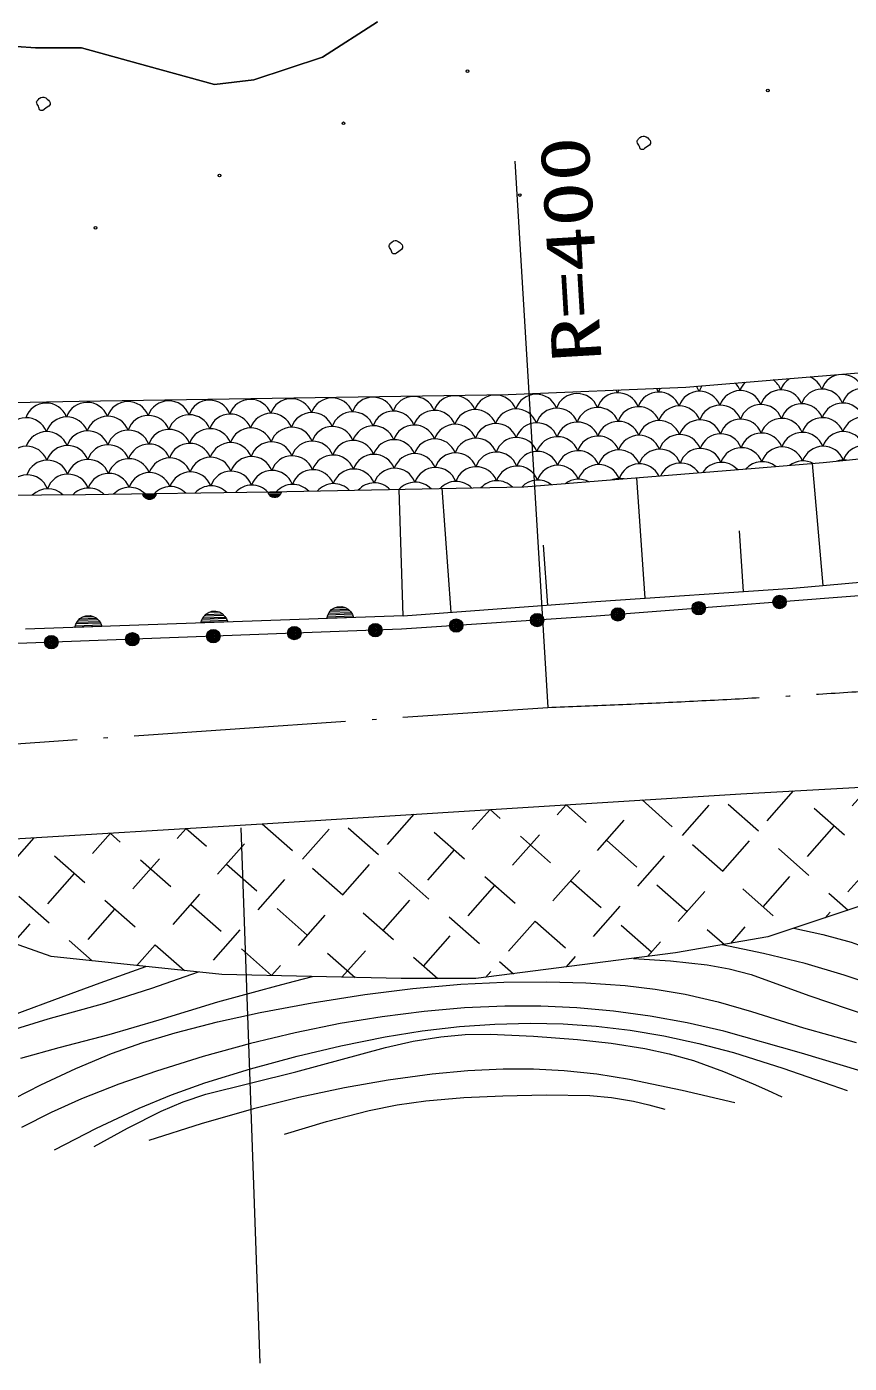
# Model space of a CAD drawing. Units: millimetres, scale not verified. Extents: x 40000 to 680000, y 20000 to 380000.
# Drawn here: x 198782 to 229345, y 250961 to 300636 of the extents above; entities that cross this region are included whole.
import ezdxf
from ezdxf.enums import TextEntityAlignment as Align

# ---------------------------------------------------------------- set-up
doc = ezdxf.new("R2010")
doc.units = ezdxf.units.MM
doc.header["$LTSCALE"] = 1000
doc.linetypes.add('USER1', pattern=[10, 7.868852, -0.983607, 0.163934, -0.983607])
doc.linetypes.add('USER3', pattern=[8, 6, -2])
doc.layers.add('M-BGD', color=5, linetype='Continuous', lineweight=13)
doc.layers.add('M-BMK', color=2, linetype='USER1', lineweight=13)
doc.styles.add('ＭＳ ゴシック', font='')
doc.styles.get('ＭＳ ゴシック').set_extended_font_data('MS Gothic')

# ---------------------------------------------------------------- blocks, each defined once
blk = doc.blocks.new('BUHIN34')
at = {"color": 5, "linetype": 'Continuous', "lineweight": 13}
for p, q in [((-464, 57), (368, -288)), ((415, -239), (-463, 124)), ((309, -331), (-451, -16)), ((-433, -91), (239, -370)), ((160, -404), (-399, -173)), ((-314, -276), (30, -418))]:
    blk.add_line(p, q, dxfattribs=at)
blk.add_lwpolyline([(462, -191), (381, -282), (291, -350), (158, -415), (34, -428), (-89, -418), (-232, -358), (-327, -279), (-405, -181), (-453, -42), (-471, 71), (-462, 191)], close=True, dxfattribs=at)
blk = doc.blocks.new('BUHIN122')
at = {"color": 5, "linetype": 'Continuous', "lineweight": 13}
for radius in [249, 220, 191, 161, 132, 97.5, 67.5, 38.8, 7.5]:
    blk.add_circle((0, 0), radius, dxfattribs=at)
blk = doc.blocks.new('BUHIN123')
at = {"color": 5, "linetype": 'Continuous', "lineweight": 13}
for radius in [249, 220, 191, 161, 132, 97.5, 67.5, 38.8, 7.5]:
    blk.add_circle((0, 0), radius, dxfattribs=at)
blk = doc.blocks.new('BUHIN124')
at = {"color": 5, "linetype": 'Continuous', "lineweight": 13}
for radius in [249, 220, 191, 161, 132, 97.5, 67.5, 38.8, 7.5]:
    blk.add_circle((0, 0), radius, dxfattribs=at)

msp = doc.modelspace()

# ---------------------------------------------------------------- hatches: boundary and pattern name
at = {"layer": 'M-BGD'}
h = msp.add_hatch(dxfattribs=at)
h.set_pattern_fill('USER', color=256, style=0, pattern_type=2)
h.set_pattern_definition([(48.573, (207529, 271014), (-1499.6, 1323.33), [1500, -1000]), (318.573, (207529, 271014), (1323.33, 1499.6), [1500, -1000])])
h.paths.add_polyline_path([(196166, 270317), (207529, 271014), (225311, 272125), (231380, 272460), (230941, 269852), (230037, 268044), (226318, 266805), (222884, 266211), (215473, 265256), (212691, 265256), (206029, 265411), (199693, 266082), (196233, 267296)])

# ---------------------------------------------------------------- linework, layer by layer
at = {"layer": 'M-BGD', "linetype": 'USER3'}
for p, q in [((209770, 299510), (211815, 300816)), ((196156, 300049), (199109, 299850)), ((199109, 299850), (200813, 299850)), ((200813, 299850), (203284, 299169)), ((203284, 299169), (205754, 298487)), ((207215, 298658), (209770, 299510)), ((205754, 298487), (207215, 298658))]:
    msp.add_line(p, q, dxfattribs=at)
at = {"layer": 'M-BGD'}
for p, q in [((211815, 300816), (209770, 299510)), ((199109, 299850), (196156, 300049)), ((200813, 299850), (199109, 299850)), ((203284, 299169), (200813, 299850)), ((205754, 298487), (203284, 299169)), ((209770, 299510), (207215, 298658)), ((207215, 298658), (205754, 298487)), ((216913, 295634), (218140, 275338)), ((223274, 287238), (229990, 287791)), ((216671, 286962), (223274, 287238)), ((181461, 286335), (200727, 286715)), ((200727, 286715), (216671, 286962)), ((235233, 285138), (228372, 284431)), ((225847, 284218), (217253, 283525)), ((228372, 284431), (225847, 284218)), ((228379, 279872), (227978, 284398)), ((221762, 279395), (221455, 283864)), ((200969, 283242), (187569, 283101)), ((207814, 283341), (200969, 283242)), ((203580, 283249), (203105, 283242)), ((203118, 283211), (203568, 283218)), ((203550, 283186), (203139, 283180)), ((203161, 283149), (203525, 283154)), ((208235, 283319), (207760, 283310)), ((207773, 283279), (208223, 283287)), ((208205, 283256), (207794, 283248)), ((217253, 283525), (207814, 283341)), ((207817, 283217), (208180, 283224)), ((208151, 283192), (207849, 283186)), ((207908, 283156), (208094, 283160)), ((212766, 278745), (212615, 283435)), ((214558, 278876), (214220, 283484)), ((203496, 283123), (203193, 283118)), ((203252, 283088), (203439, 283091)), ((225417, 279646), (225263, 281903)), ((218142, 279139), (217979, 281366)), ((227245, 279772), (231782, 280174)), ((219934, 279270), (227245, 279772)), ((212766, 278745), (219934, 279270)), ((212766, 278745), (198736, 278245)), ((225311, 272125), (231380, 272460)), ((207529, 271014), (225311, 272125)), ((196166, 270317), (207529, 271014)), ((206732, 270858), (207441, 250961)), ((230037, 268045), (226318, 266805)), ((199693, 266082), (196233, 267296)), ((226318, 266805), (222884, 266211)), ((206029, 265411), (199693, 266082)), ((222884, 266211), (215472, 265256)), ((212691, 265256), (206029, 265411)), ((215472, 265256), (212691, 265256))]:
    msp.add_line(p, q, dxfattribs=at)
for points in [[(199183, 297892), (199206, 297921), (199244, 297965), (199312, 298004), (199367, 298018), (199414, 298019), (199489, 297990), (199544, 297949), (199586, 297905), (199630, 297858), (199647, 297807), (199648, 297749), (199607, 297681), (199508, 297616), (199428, 297556), (199381, 297525), (199342, 297520), (199301, 297525), (199261, 297551), (199237, 297629), (199215, 297684), (199193, 297725), (199166, 297761), (199155, 297804), (199150, 297832), (199163, 297864)], [(221497, 296444), (221519, 296473), (221558, 296518), (221626, 296556), (221681, 296570), (221728, 296571), (221802, 296542), (221858, 296501), (221900, 296457), (221944, 296410), (221961, 296359), (221962, 296301), (221921, 296233), (221822, 296168), (221741, 296109), (221694, 296077), (221656, 296072), (221614, 296077), (221575, 296103), (221550, 296181), (221529, 296236), (221507, 296277), (221480, 296313), (221468, 296356), (221464, 296384), (221476, 296417)], [(212282, 292561), (212304, 292590), (212343, 292634), (212411, 292672), (212466, 292687), (212513, 292687), (212587, 292658), (212643, 292618), (212685, 292573), (212729, 292526), (212746, 292475), (212746, 292418), (212706, 292350), (212607, 292285), (212526, 292225), (212479, 292193), (212441, 292189), (212399, 292193), (212360, 292219), (212335, 292298), (212314, 292352), (212292, 292393), (212265, 292429), (212253, 292473), (212249, 292500), (212261, 292533)], [(203592, 283280), (203573, 283223), (203545, 283173), (203497, 283118), (203442, 283087), (203384, 283067), (203306, 283066), (203247, 283084), (203192, 283113), (203142, 283168), (203112, 283216), (203092, 283273)], [(208247, 283350), (208228, 283292), (208200, 283243), (208152, 283187), (208098, 283156), (208040, 283136), (207962, 283135), (207903, 283152), (207847, 283181), (207798, 283235), (207767, 283283), (207747, 283341)]]:
    msp.add_lwpolyline(points, close=True, dxfattribs=at)
for points in [[(260871, 282529), (253882, 281618), (240304, 280280), (237205, 280037), (231796, 279642), (219940, 278731), (212708, 278245), (198790, 277728), (186271, 277303), (174238, 277090), (167978, 277059), (158274, 277363), (151462, 277656), (145598, 277796)], [(227291, 267129), (228361, 266902), (229422, 266616), (230370, 266265), (231319, 265979), (231726, 265945), (232148, 265972), (232751, 266093), (233352, 266275), (234916, 266828), (236435, 267428), (238605, 268397), (240812, 269314), (241328, 269471), (241850, 269608)], [(242272, 269028), (241378, 268790), (240499, 268493), (239390, 268035), (238293, 267518), (236280, 266503), (234243, 265544), (233345, 265178), (232409, 264863), (231970, 264775), (231530, 264748), (231063, 264795), (230597, 264903), (229156, 265390), (227704, 265816), (226164, 266186), (224624, 266512)], [(221326, 266010), (222707, 265918), (224070, 265766), (224888, 265619), (225698, 265412), (227842, 264627), (230076, 263874)], [(205155, 265503), (203421, 264889), (201669, 264333), (199570, 263748), (197478, 263103), (196535, 262744), (195615, 262328), (194865, 261927), (194135, 261469), (193108, 260788), (191962, 260105), (191755, 260043), (191549, 260043), (191360, 260122), (191184, 260265), (190182, 261545), (189223, 262675), (188678, 263208), (188073, 263713), (187085, 264428), (186039, 265119)], [(187123, 265734), (188035, 265168), (188916, 264550), (189434, 264117), (189927, 263624), (190452, 263034), (191001, 262507), (191287, 262313), (191607, 262169), (191975, 262083), (192374, 262053), (192943, 262090), (193510, 262186), (194288, 262384), (195036, 262635), (197409, 263585), (199823, 264486), (201516, 265097), (203212, 265709)], [(198565, 262300), (199981, 262693), (201845, 263181), (203703, 263731), (205885, 264389), (208080, 264989), (208737, 265160), (209404, 265332)], [(196873, 260072), (199303, 261310), (200608, 261918), (201936, 262471), (203101, 262887), (204295, 263248), (205871, 263653), (207461, 264000), (209394, 264362), (211349, 264665), (213124, 264888), (214916, 265052), (216510, 265126), (218107, 265140), (219559, 265101), (221019, 265002), (222131, 264870), (223242, 264679), (224476, 264391), (225707, 264041), (227646, 263430), (229602, 262877)], [(230446, 261617), (227572, 262490), (224684, 263306), (223326, 263613), (221948, 263864), (220589, 264050), (219225, 264175), (217888, 264234), (216548, 264233), (215047, 264167), (213548, 264040), (211986, 263843), (210426, 263586), (208758, 263248), (207095, 262849), (205339, 262365), (203599, 261822), (202199, 261334), (200823, 260791), (199694, 260282), (198593, 259719)], [(199818, 258898), (201374, 259700), (202955, 260448), (204165, 260941), (205398, 261379), (207098, 261905), (208826, 262375), (210449, 262763), (212096, 263094), (213471, 263313), (214862, 263474), (216179, 263570), (217498, 263605), (218717, 263578), (219935, 263492), (221198, 263340), (222453, 263129), (223755, 262846), (225041, 262506), (226873, 261934), (228697, 261300), (228980, 261199), (229263, 261098)], [(201293, 259013), (202522, 259697), (203781, 260329), (204596, 260672), (205441, 260962), (208781, 261798), (212116, 262694), (213137, 262927), (214165, 263099), (215076, 263175), (216002, 263191), (217615, 263124), (219241, 262995), (220499, 262860), (221743, 262666), (222656, 262467), (223554, 262209), (224670, 261806), (225770, 261345), (226302, 261107), (226834, 260867)], [(225097, 260635), (223141, 261102), (221179, 261509), (219968, 261702), (218751, 261836), (217617, 261896), (216479, 261896), (215168, 261831), (213849, 261705), (212215, 261479), (210585, 261193), (208892, 260837), (207206, 260421), (205260, 259862), (203320, 259245)], [(208359, 259477), (209923, 259945), (211508, 260357), (212552, 260564), (213607, 260712), (215029, 260835), (216473, 260899), (218084, 260935), (219701, 260910), (220516, 260839), (221322, 260707), (221903, 260568), (222490, 260403)]]:
    msp.add_lwpolyline(points, dxfattribs=at)
for centre in [(215163, 298988), (226320, 298264), (210556, 297046), (205948, 295104), (217105, 294380), (201341, 293162)]:
    msp.add_circle(centre, 49.8, dxfattribs=at)
for centre, start, end in [((227567, 286876), 21.0618, 66.7111), ((229084, 286903), 21.0618, 160.9991), ((219981, 286739), 21.0618, 28.92), ((221498, 286767), 152.9665, 160.9991), ((221498, 286767), 21.0618, 31.8254), ((223015, 286794), 149.9754, 160.9991), ((223015, 286794), 21.0618, 36.1615), ((224533, 286821), 144.7438, 160.9991), ((224533, 286821), 21.0618, 44.6634), ((226050, 286849), 135.0071, 160.9991), ((226818, 286331), 21.0618, 160.9991), ((226050, 286849), 21.0618, 54.4001), ((227567, 286876), 122.6962, 160.9991), ((228335, 286359), 21.0618, 160.9991), ((229853, 286386), 21.0618, 160.9991), ((199507, 285840), 21.0618, 160.9991), ((201025, 285867), 21.0618, 160.9991), ((202542, 285895), 21.0618, 160.9991), ((204059, 285922), 21.0618, 160.9991), ((205576, 285949), 21.0618, 160.9991), ((207094, 285977), 21.0618, 160.9991), ((208611, 286004), 21.0618, 160.9991), ((210128, 286031), 21.0618, 160.9991), ((211645, 286059), 21.0618, 160.9991), ((213163, 286086), 21.0618, 160.9991), ((214680, 286113), 21.0618, 160.9991), ((216197, 286140), 21.0618, 160.9991), ((217715, 286168), 21.0618, 160.9991), ((219232, 286195), 21.0618, 160.9991), ((220749, 286222), 21.0618, 160.9991), ((222266, 286250), 21.0618, 160.9991), ((223784, 286277), 21.0618, 160.9991), ((225301, 286304), 21.0618, 160.9991), ((229104, 285841), 21.0618, 160.9991), ((200275, 285323), 21.0618, 160.9991), ((201793, 285350), 21.0618, 160.9991), ((203310, 285378), 21.0618, 160.9991), ((204827, 285405), 21.0618, 160.9991), ((206345, 285432), 21.0618, 160.9991), ((207862, 285459), 21.0618, 160.9991), ((209379, 285487), 21.0618, 160.9991), ((210896, 285514), 21.0618, 160.9991), ((212414, 285541), 21.0618, 160.9991), ((213931, 285569), 21.0618, 160.9991), ((215448, 285596), 21.0618, 160.9991), ((216965, 285623), 21.0618, 160.9991), ((218483, 285650), 21.0618, 160.9991), ((220000, 285678), 21.0618, 160.9991), ((221517, 285705), 21.0618, 160.9991), ((223034, 285732), 21.0618, 160.9991), ((224552, 285760), 21.0618, 160.9991), ((226069, 285787), 21.0618, 160.9991), ((227586, 285814), 21.0618, 160.9991), ((229872, 285324), 21.0618, 160.9991), ((198758, 285296), 21.0618, 160.9991), ((202561, 284833), 21.0618, 160.9991), ((204078, 284860), 21.0618, 160.9991), ((205595, 284888), 21.0618, 160.9991), ((207113, 284915), 21.0618, 160.9991), ((208630, 284942), 21.0618, 160.9991), ((210147, 284969), 21.0618, 160.9991), ((211665, 284997), 21.0618, 160.9991), ((213182, 285024), 21.0618, 160.9991), ((214699, 285051), 21.0618, 160.9991), ((216216, 285079), 21.0618, 160.9991), ((217734, 285106), 21.0618, 160.9991), ((219251, 285133), 21.0618, 160.9991), ((220768, 285160), 21.0618, 160.9991), ((222285, 285188), 21.0618, 160.9991), ((223803, 285215), 21.0618, 160.9991), ((225320, 285242), 21.0618, 160.9991), ((226837, 285270), 21.0618, 160.9991), ((228354, 285297), 21.0618, 160.9991), ((199526, 284778), 21.0618, 160.9991), ((201044, 284806), 21.0618, 160.9991), ((204846, 284343), 21.0618, 160.9991), ((206364, 284370), 21.0618, 160.9991), ((207881, 284398), 21.0618, 160.9991), ((209398, 284425), 21.0618, 160.9991), ((210915, 284452), 21.0618, 160.9991), ((212433, 284480), 21.0618, 160.9991), ((213950, 284507), 21.0618, 160.9991), ((215467, 284534), 21.0618, 160.9991), ((216985, 284561), 21.0618, 160.9991), ((218502, 284589), 21.0618, 160.9991), ((220019, 284616), 21.0618, 160.9991), ((221536, 284643), 21.0618, 160.9991), ((223054, 284670), 21.0618, 160.9991), ((224571, 284698), 21.0618, 160.9991), ((226088, 284725), 21.0618, 160.9991), ((227605, 284752), 21.0618, 160.9991), ((229123, 284780), 21.0618, 160.9991), ((198777, 284234), 21.0618, 160.9991), ((200295, 284261), 21.0618, 160.9991), ((201812, 284288), 21.0618, 160.9991), ((203329, 284316), 21.0618, 160.9991), ((207132, 283853), 21.0618, 160.9991), ((208649, 283880), 21.0618, 160.9991), ((210166, 283908), 21.0618, 160.9991), ((211684, 283935), 21.0618, 160.9991), ((213201, 283962), 21.0618, 160.9991), ((214718, 283990), 21.0618, 160.9991), ((216235, 284017), 21.0618, 160.9991), ((217753, 284044), 21.0618, 160.9991), ((219270, 284071), 21.0618, 160.9991), ((220787, 284099), 21.0618, 160.9991), ((222304, 284126), 21.0618, 160.9991), ((223822, 284153), 21.0618, 160.9991), ((225339, 284181), 21.0618, 160.9991), ((226856, 284208), 21.0618, 160.9991), ((228374, 284235), 21.0618, 160.9991), ((229891, 284262), 29.4673, 160.9991), ((199546, 283717), 21.0618, 160.9991), ((201063, 283744), 21.0618, 160.9991), ((202580, 283771), 21.0618, 160.9991), ((204097, 283799), 21.0618, 160.9991), ((205615, 283826), 21.0618, 160.9991), ((207900, 283336), 21.0618, 160.9991), ((209417, 283363), 21.0618, 160.9991), ((210935, 283390), 21.0618, 160.9991), ((212452, 283418), 21.0618, 160.9991), ((213969, 283445), 21.0618, 160.9991), ((215486, 283472), 21.0618, 160.9991), ((217004, 283500), 21.0618, 160.9991), ((218521, 283527), 21.0618, 160.9991), ((220038, 283554), 21.0618, 160.9991), ((221555, 283581), 25.6539, 160.9991), ((223073, 283609), 33.063, 156.1594), ((224590, 283636), 41.0364, 148.186), ((226107, 283663), 50.2014, 139.2845), ((227624, 283691), 61.4841, 128.1211), ((229142, 283718), 83.2114, 108.5607), ((198796, 283172), 21.0618, 160.9991), ((200314, 283199), 21.0618, 160.9991), ((201831, 283227), 21.0618, 160.9991), ((203348, 283254), 21.0618, 160.9991), ((204866, 283281), 21.0618, 160.9991), ((206383, 283309), 21.0618, 160.9991), ((210185, 282846), 43.236, 138.9965), ((211703, 282873), 43.4537, 138.7788), ((213220, 282900), 43.6721, 138.5603), ((214737, 282928), 43.8914, 138.3412), ((216255, 282955), 44.1113, 138.1211), ((217772, 282982), 50.8197, 137.9004), ((219289, 283010), 61.6687, 127.5537), ((220806, 283037), 77.6633, 111.5591), ((199565, 282655), 45.7688, 135.4409), ((201082, 282682), 44.9106, 136.564), ((202599, 282709), 44.3855, 137.2721), ((204116, 282737), 43.8649, 137.7927), ((205634, 282764), 43.3486, 138.309), ((207151, 282791), 42.8366, 138.8209), ((208668, 282819), 43.019, 139.2134)]:
    msp.add_arc(centre, 808, start, end, dxfattribs=at)
at = {"layer": 'M-BMK'}
msp.add_line((192803, 273600), (218140, 275338), dxfattribs=at)
msp.add_arc((203575, 675073), 400000, 272.08676, 277.77139, dxfattribs=at)

# ---------------------------------------------------------------- block references
at = {"layer": 'M-BGD', "rotation": 204.53621}
for name, p in [('BUHIN34', (210428, 278661)), ('BUHIN122', (223752, 279024)), ('BUHIN122', (226754, 279255)), ('BUHIN34', (201074, 278328)), ('BUHIN34', (205751, 278495)), ('BUHIN123', (214740, 278381)), ('BUHIN123', (217745, 278583)), ('BUHIN122', (220749, 278793)), ('BUHIN124', (202706, 277873)), ('BUHIN124', (205715, 277985)), ('BUHIN124', (208725, 278097)), ('BUHIN124', (211734, 278208)), ('BUHIN124', (199697, 277762))]:
    msp.add_blockref(name, p, dxfattribs=at)

# ---------------------------------------------------------------- texts
at = {"layer": 'M-BGD', "style": 'ＭＳ ゴシック', "width": 1.35}
msp.add_text('R=400', height=1833, rotation=93.4, dxfattribs=at).set_placement((220694, 288241), align=Align.BOTTOM_LEFT)

doc.saveas('drawing.dxf')
